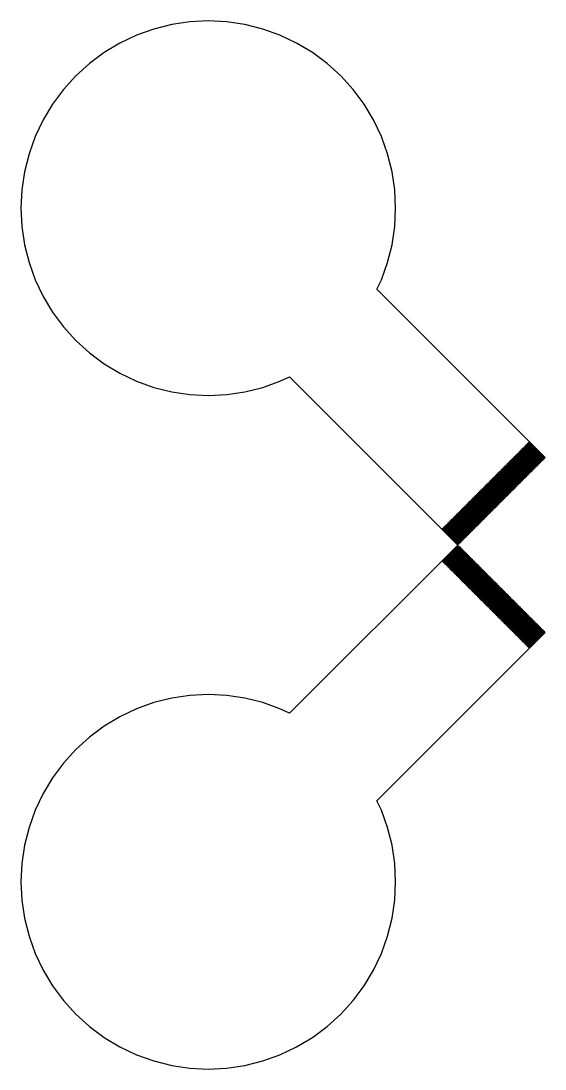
# Model space of a CAD drawing. Extents: x -73 to 181, y -8 to 80.
# Drawn here: x 56 to 63, y 56 to 70 of the extents above; entities that cross this region are included whole.
import ezdxf

# ---------------------------------------------------------------- set-up
doc = ezdxf.new("R2010")
doc.units = 0

msp = doc.modelspace()

# ---------------------------------------------------------------- linework, layer by layer
for p, q in [((58.2578, 69.9851), (58.0151, 69.9491)), ((58.5028, 69.9972), (58.2578, 69.9851)), ((58.7478, 69.9851), (58.5028, 69.9972)), ((58.9905, 69.9491), (58.7478, 69.9851)), ((57.7771, 69.8895), (57.5461, 69.8069)), ((58.0151, 69.9491), (57.7771, 69.8895)), ((59.2285, 69.8895), (58.9905, 69.9491)), ((59.4595, 69.8069), (59.2285, 69.8895)), ((57.3243, 69.702), (57.1139, 69.5759)), ((57.5461, 69.8069), (57.3243, 69.702)), ((59.6813, 69.702), (59.4595, 69.8069)), ((59.8917, 69.5759), (59.6813, 69.702)), ((57.1139, 69.5759), (56.9168, 69.4297)), ((60.0888, 69.4297), (59.8917, 69.5759)), ((56.9168, 69.4297), (56.735, 69.265)), ((60.2706, 69.265), (60.0888, 69.4297)), ((56.735, 69.265), (56.5703, 69.0832)), ((60.4353, 69.0832), (60.2706, 69.265)), ((56.5703, 69.0832), (56.4241, 68.8861)), ((60.5815, 68.8861), (60.4353, 69.0832)), ((56.4241, 68.8861), (56.298, 68.6757)), ((60.7076, 68.6757), (60.5815, 68.8861)), ((56.298, 68.6757), (56.1931, 68.4539)), ((60.8125, 68.4539), (60.7076, 68.6757)), ((56.1931, 68.4539), (56.1105, 68.2229)), ((60.8951, 68.2229), (60.8125, 68.4539)), ((56.1105, 68.2229), (56.0508, 67.9849)), ((60.9547, 67.9849), (60.8951, 68.2229)), ((56.0508, 67.9849), (56.0148, 67.7422)), ((60.9908, 67.7422), (60.9547, 67.9849)), ((56.0148, 67.7422), (56.0028, 67.4972)), ((61.0028, 67.4972), (60.9908, 67.7422)), ((56.0028, 67.4972), (56.0148, 67.2521)), ((60.9908, 67.2521), (61.0028, 67.4972)), ((56.0148, 67.2521), (56.0508, 67.0095)), ((60.9548, 67.0094), (60.9908, 67.2521)), ((56.0508, 67.0095), (56.1105, 66.7715)), ((60.8951, 66.7715), (60.9548, 67.0094)), ((56.1105, 66.7715), (56.1931, 66.5405)), ((60.8125, 66.5405), (60.8951, 66.7715)), ((56.1931, 66.5405), (56.298, 66.3187)), ((60.7527, 66.414), (60.8125, 66.5405)), ((63, 64.1667), (60.7527, 66.414)), ((56.298, 66.3187), (56.4241, 66.1083)), ((56.4241, 66.1083), (56.5703, 65.9112)), ((56.5703, 65.9112), (56.735, 65.7294)), ((56.735, 65.7294), (56.9168, 65.5647)), ((56.9168, 65.5647), (57.1139, 65.4185)), ((57.1139, 65.4185), (57.3243, 65.2924)), ((57.3243, 65.2924), (57.5461, 65.1875)), ((59.4595, 65.1875), (59.586, 65.2473)), ((59.586, 65.2473), (61.8333, 63)), ((57.5461, 65.1875), (57.7771, 65.1048)), ((57.7771, 65.1048), (58.0151, 65.0452)), ((58.9905, 65.0452), (59.2285, 65.1048)), ((59.2285, 65.1048), (59.4595, 65.1875)), ((58.0151, 65.0452), (58.2578, 65.0092)), ((58.2578, 65.0092), (58.5028, 64.9972)), ((58.5028, 64.9972), (58.7479, 65.0092)), ((58.7479, 65.0092), (58.9905, 65.0452)), ((62.6464, 64.2374), (62.6535, 64.2445)), ((62.8586, 64.0253), (62.6464, 64.2374)), ((62.6535, 64.2445), (62.8656, 64.0324)), ((62.6606, 64.2516), (62.6676, 64.2586)), ((62.8727, 64.0394), (62.6606, 64.2516)), ((62.6676, 64.2586), (62.8798, 64.0465)), ((62.6747, 64.2657), (62.6818, 64.2728)), ((62.8869, 64.0536), (62.6747, 64.2657)), ((62.6818, 64.2728), (62.8939, 64.0606)), ((62.6889, 64.2799), (62.6959, 64.2869)), ((62.901, 64.0677), (62.6889, 64.2799)), ((62.6959, 64.2869), (62.9081, 64.0748)), ((62.703, 64.294), (62.7101, 64.3011)), ((62.9151, 64.0818), (62.703, 64.294)), ((62.7101, 64.3011), (62.9222, 64.0889)), ((62.7171, 64.3081), (62.7242, 64.3152)), ((62.9293, 64.096), (62.7171, 64.3081)), ((62.7242, 64.3152), (62.9363, 64.1031)), ((62.7313, 64.3223), (62.7384, 64.3293)), ((62.9434, 64.1101), (62.7313, 64.3223)), ((62.7384, 64.3293), (62.9505, 64.1172)), ((62.7454, 64.3364), (62.7525, 64.3435)), ((62.9576, 64.1243), (62.7454, 64.3364)), ((62.7525, 64.3435), (62.9646, 64.1314)), ((62.7596, 64.3506), (62.7666, 64.3576)), ((62.9717, 64.1384), (62.7596, 64.3506)), ((62.7666, 64.3576), (62.9788, 64.1455)), ((62.7737, 64.3647), (62.7808, 64.3718)), ((62.9858, 64.1526), (62.7737, 64.3647)), ((62.7808, 64.3718), (62.9929, 64.1596)), ((62.505, 64.096), (62.5121, 64.1031)), ((62.7171, 63.8839), (62.505, 64.096)), ((62.5121, 64.1031), (62.7242, 63.8909)), ((62.5191, 64.1101), (62.5262, 64.1172)), ((62.7313, 63.898), (62.5191, 64.1101)), ((62.5262, 64.1172), (62.7384, 63.9051)), ((62.5333, 64.1243), (62.5404, 64.1314)), ((62.7454, 63.9122), (62.5333, 64.1243)), ((62.5404, 64.1314), (62.7525, 63.9192)), ((62.5474, 64.1384), (62.5545, 64.1455)), ((62.7596, 63.9263), (62.5474, 64.1384)), ((62.5545, 64.1455), (62.7666, 63.9334)), ((62.5616, 64.1526), (62.5686, 64.1597)), ((62.7737, 63.9404), (62.5616, 64.1526)), ((62.5686, 64.1597), (62.7808, 63.9475)), ((62.5757, 64.1667), (62.5828, 64.1738)), ((62.7879, 63.9546), (62.5757, 64.1667)), ((62.5828, 64.1738), (62.7949, 63.9617)), ((62.5899, 64.1809), (62.5969, 64.1879)), ((62.802, 63.9687), (62.5899, 64.1809)), ((62.5969, 64.1879), (62.8091, 63.9758)), ((62.604, 64.195), (62.6111, 64.2021)), ((62.8161, 63.9829), (62.604, 64.195)), ((62.6111, 64.2021), (62.8232, 63.9899)), ((62.6181, 64.2091), (62.6252, 64.2162)), ((62.8303, 63.997), (62.6181, 64.2091)), ((62.6252, 64.2162), (62.8374, 64.0041)), ((62.6323, 64.2233), (62.6394, 64.2303)), ((62.8444, 64.0112), (62.6323, 64.2233)), ((62.6394, 64.2303), (62.8515, 64.0182)), ((62.9363, 64.1031), (62.9293, 64.096)), ((62.9505, 64.1172), (62.9434, 64.1101)), ((62.9646, 64.1314), (62.9576, 64.1243)), ((62.9788, 64.1455), (62.9717, 64.1384)), ((62.9929, 64.1596), (62.9858, 64.1526)), ((62.3636, 63.9546), (62.3707, 63.9617)), ((62.5757, 63.7424), (62.3636, 63.9546)), ((62.3707, 63.9617), (62.5828, 63.7495)), ((62.3777, 63.9687), (62.3848, 63.9758)), ((62.5899, 63.7566), (62.3777, 63.9687)), ((62.3848, 63.9758), (62.5969, 63.7637)), ((62.3919, 63.9829), (62.3989, 63.9899)), ((62.604, 63.7707), (62.3919, 63.9829)), ((62.3989, 63.9899), (62.6111, 63.7778)), ((62.406, 63.997), (62.4131, 64.0041)), ((62.6181, 63.7849), (62.406, 63.997)), ((62.4131, 64.0041), (62.6252, 63.7919)), ((62.4202, 64.0112), (62.4272, 64.0182)), ((62.6323, 63.799), (62.4202, 64.0112)), ((62.4272, 64.0182), (62.6394, 63.8061)), ((62.4343, 64.0253), (62.4414, 64.0324)), ((62.6464, 63.8132), (62.4343, 64.0253)), ((62.4414, 64.0324), (62.6535, 63.8202)), ((62.4484, 64.0394), (62.4555, 64.0465)), ((62.6606, 63.8273), (62.4484, 64.0394)), ((62.4555, 64.0465), (62.6676, 63.8344)), ((62.4626, 64.0536), (62.4697, 64.0607)), ((62.6747, 63.8414), (62.4626, 64.0536)), ((62.4697, 64.0607), (62.6818, 63.8485)), ((62.4767, 64.0677), (62.4838, 64.0748)), ((62.6889, 63.8556), (62.4767, 64.0677)), ((62.4838, 64.0748), (62.6959, 63.8627)), ((62.4909, 64.0819), (62.4979, 64.0889)), ((62.703, 63.8697), (62.4909, 64.0819)), ((62.4979, 64.0889), (62.7101, 63.8768)), ((62.7949, 63.9617), (62.7879, 63.9546)), ((62.8091, 63.9758), (62.802, 63.9687)), ((62.8232, 63.9899), (62.8161, 63.9829)), ((62.8374, 64.0041), (62.8303, 63.997)), ((62.8515, 64.0182), (62.8444, 64.0112)), ((62.8656, 64.0324), (62.8586, 64.0253)), ((62.8798, 64.0465), (62.8727, 64.0394)), ((62.8939, 64.0606), (62.8869, 64.0536)), ((62.9081, 64.0748), (62.901, 64.0677)), ((62.9222, 64.0889), (62.9151, 64.0818)), ((62.2222, 63.8132), (62.2292, 63.8202)), ((62.2292, 63.8202), (62.4414, 63.6081)), ((62.2363, 63.8273), (62.2434, 63.8344)), ((62.4485, 63.6152), (62.2363, 63.8273)), ((62.2434, 63.8344), (62.4555, 63.6222)), ((62.2504, 63.8414), (62.2575, 63.8485)), ((62.4626, 63.6293), (62.2504, 63.8414)), ((62.2575, 63.8485), (62.4697, 63.6364)), ((62.2646, 63.8556), (62.2717, 63.8627)), ((62.4767, 63.6434), (62.2646, 63.8556)), ((62.2717, 63.8627), (62.4838, 63.6505)), ((62.2787, 63.8697), (62.2858, 63.8768)), ((62.4909, 63.6576), (62.2787, 63.8697)), ((62.2858, 63.8768), (62.4979, 63.6647)), ((62.2929, 63.8839), (62.3, 63.8909)), ((62.505, 63.6717), (62.2929, 63.8839)), ((62.3, 63.8909), (62.5121, 63.6788)), ((62.307, 63.898), (62.3141, 63.9051)), ((62.5191, 63.6859), (62.307, 63.898)), ((62.3141, 63.9051), (62.5262, 63.6929)), ((62.3212, 63.9122), (62.3282, 63.9192)), ((62.5333, 63.7), (62.3212, 63.9122)), ((62.3282, 63.9192), (62.5404, 63.7071)), ((62.3353, 63.9263), (62.3424, 63.9334)), ((62.5474, 63.7142), (62.3353, 63.9263)), ((62.3424, 63.9334), (62.5545, 63.7212)), ((62.3494, 63.9404), (62.3565, 63.9475)), ((62.5616, 63.7283), (62.3494, 63.9404)), ((62.3565, 63.9475), (62.5686, 63.7354)), ((62.6535, 63.8202), (62.6464, 63.8132)), ((62.6676, 63.8344), (62.6606, 63.8273)), ((62.6818, 63.8485), (62.6747, 63.8414)), ((62.6959, 63.8627), (62.6889, 63.8556)), ((62.7101, 63.8768), (62.703, 63.8697)), ((62.7242, 63.8909), (62.7171, 63.8839)), ((62.7384, 63.9051), (62.7313, 63.898)), ((62.7525, 63.9192), (62.7454, 63.9122)), ((62.7666, 63.9334), (62.7596, 63.9263)), ((62.7808, 63.9475), (62.7737, 63.9404)), ((62.0808, 63.6718), (62.0878, 63.6788)), ((62.0878, 63.6788), (62.3, 63.4667)), ((62.0949, 63.6859), (62.102, 63.693)), ((62.307, 63.4738), (62.0949, 63.6859)), ((62.102, 63.693), (62.3141, 63.4808)), ((62.109, 63.7), (62.1161, 63.7071)), ((62.3212, 63.4879), (62.109, 63.7)), ((62.1161, 63.7071), (62.3282, 63.495)), ((62.1232, 63.7142), (62.1302, 63.7212)), ((62.3353, 63.502), (62.1232, 63.7142)), ((62.1302, 63.7212), (62.3424, 63.5091)), ((62.1373, 63.7283), (62.1444, 63.7354)), ((62.3495, 63.5162), (62.1373, 63.7283)), ((62.1444, 63.7354), (62.3565, 63.5233)), ((62.1515, 63.7425), (62.1585, 63.7495)), ((62.3636, 63.5303), (62.1515, 63.7425)), ((62.1585, 63.7495), (62.3707, 63.5374)), ((62.1656, 63.7566), (62.1727, 63.7637)), ((62.3777, 63.5445), (62.1656, 63.7566)), ((62.1727, 63.7637), (62.3848, 63.5515)), ((62.1798, 63.7708), (62.1868, 63.7778)), ((62.3919, 63.5586), (62.1798, 63.7708)), ((62.1868, 63.7778), (62.399, 63.5657)), ((62.1939, 63.7849), (62.201, 63.792)), ((62.406, 63.5728), (62.1939, 63.7849)), ((62.201, 63.792), (62.4131, 63.5798)), ((62.208, 63.799), (62.2151, 63.8061)), ((62.4202, 63.5869), (62.208, 63.799)), ((62.2151, 63.8061), (62.4272, 63.594)), ((62.4343, 63.601), (62.2222, 63.8132)), ((62.5121, 63.6788), (62.505, 63.6717)), ((62.5262, 63.6929), (62.5191, 63.6859)), ((62.5404, 63.7071), (62.5333, 63.7)), ((62.5545, 63.7212), (62.5474, 63.7142)), ((62.5686, 63.7354), (62.5616, 63.7283)), ((62.5828, 63.7495), (62.5757, 63.7424)), ((62.5969, 63.7637), (62.5899, 63.7566)), ((62.6111, 63.7778), (62.604, 63.7707)), ((62.6252, 63.7919), (62.6181, 63.7849)), ((62.6394, 63.8061), (62.6323, 63.799)), ((61.9393, 63.5303), (61.9464, 63.5374)), ((61.9464, 63.5374), (62.1585, 63.3253)), ((61.9535, 63.5445), (61.9606, 63.5515)), ((62.1656, 63.3323), (61.9535, 63.5445)), ((61.9606, 63.5515), (62.1727, 63.3394)), ((61.9676, 63.5586), (61.9747, 63.5657)), ((62.1798, 63.3465), (61.9676, 63.5586)), ((61.9747, 63.5657), (62.1868, 63.3535)), ((61.9818, 63.5728), (61.9888, 63.5798)), ((62.1939, 63.3606), (61.9818, 63.5728)), ((61.9888, 63.5798), (62.201, 63.3677)), ((61.9959, 63.5869), (62.003, 63.594)), ((62.208, 63.3748), (61.9959, 63.5869)), ((62.003, 63.594), (62.2151, 63.3818)), ((62.01, 63.601), (62.0171, 63.6081)), ((62.2222, 63.3889), (62.01, 63.601)), ((62.0171, 63.6081), (62.2292, 63.396)), ((62.0242, 63.6152), (62.0313, 63.6223)), ((62.2363, 63.403), (62.0242, 63.6152)), ((62.0313, 63.6223), (62.2434, 63.4101)), ((62.0383, 63.6293), (62.0454, 63.6364)), ((62.2505, 63.4172), (62.0383, 63.6293)), ((62.0454, 63.6364), (62.2575, 63.4243)), ((62.0525, 63.6435), (62.0596, 63.6505)), ((62.2646, 63.4313), (62.0525, 63.6435)), ((62.0596, 63.6505), (62.2717, 63.4384)), ((62.0666, 63.6576), (62.0737, 63.6647)), ((62.2787, 63.4455), (62.0666, 63.6576)), ((62.0737, 63.6647), (62.2858, 63.4525)), ((62.2929, 63.4596), (62.0808, 63.6718)), ((62.3707, 63.5374), (62.3636, 63.5303)), ((62.3848, 63.5515), (62.3777, 63.5445)), ((62.399, 63.5657), (62.3919, 63.5586)), ((62.4131, 63.5798), (62.406, 63.5728)), ((62.4272, 63.594), (62.4202, 63.5869)), ((62.4414, 63.6081), (62.4343, 63.601)), ((62.4555, 63.6222), (62.4485, 63.6152)), ((62.4697, 63.6364), (62.4626, 63.6293)), ((62.4838, 63.6505), (62.4767, 63.6434)), ((62.4979, 63.6647), (62.4909, 63.6576)), ((61.7979, 63.3889), (61.805, 63.396)), ((61.805, 63.396), (62.0171, 63.1839)), ((61.8121, 63.403), (61.8191, 63.4101)), ((62.0242, 63.1909), (61.8121, 63.403)), ((61.8191, 63.4101), (62.0313, 63.198)), ((61.8262, 63.4172), (61.8333, 63.4243)), ((62.0383, 63.2051), (61.8262, 63.4172)), ((61.8333, 63.4243), (62.0454, 63.2121)), ((61.8403, 63.4313), (61.8474, 63.4384)), ((62.0525, 63.2192), (61.8403, 63.4313)), ((61.8474, 63.4384), (62.0596, 63.2263)), ((61.8545, 63.4455), (61.8616, 63.4525)), ((62.0666, 63.2333), (61.8545, 63.4455)), ((61.8616, 63.4525), (62.0737, 63.2404)), ((61.8686, 63.4596), (61.8757, 63.4667)), ((62.0808, 63.2475), (61.8686, 63.4596)), ((61.8757, 63.4667), (62.0878, 63.2545)), ((61.8828, 63.4738), (61.8898, 63.4808)), ((62.0949, 63.2616), (61.8828, 63.4738)), ((61.8898, 63.4808), (62.102, 63.2687)), ((61.8969, 63.4879), (61.904, 63.495)), ((62.109, 63.2758), (61.8969, 63.4879)), ((61.904, 63.495), (62.1161, 63.2828)), ((61.9111, 63.502), (61.9181, 63.5091)), ((62.1232, 63.2899), (61.9111, 63.502)), ((61.9181, 63.5091), (62.1302, 63.297)), ((61.9252, 63.5162), (61.9323, 63.5233)), ((62.1373, 63.304), (61.9252, 63.5162)), ((61.9323, 63.5233), (62.1444, 63.3111)), ((62.1515, 63.3182), (61.9393, 63.5303)), ((62.2292, 63.396), (62.2222, 63.3889)), ((62.2434, 63.4101), (62.2363, 63.403)), ((62.2575, 63.4243), (62.2505, 63.4172)), ((62.2717, 63.4384), (62.2646, 63.4313)), ((62.2858, 63.4525), (62.2787, 63.4455)), ((62.3, 63.4667), (62.2929, 63.4596)), ((62.3141, 63.4808), (62.307, 63.4738)), ((62.3282, 63.495), (62.3212, 63.4879)), ((62.3424, 63.5091), (62.3353, 63.502)), ((62.3565, 63.5233), (62.3495, 63.5162)), ((61.6706, 63.2616), (61.6777, 63.2687)), ((61.8828, 63.0495), (61.6706, 63.2616)), ((61.6777, 63.2687), (61.8898, 63.0566)), ((61.6848, 63.2758), (61.6918, 63.2828)), ((61.8969, 63.0636), (61.6848, 63.2758)), ((61.6918, 63.2828), (61.904, 63.0707)), ((61.6989, 63.2899), (61.706, 63.297)), ((61.9111, 63.0778), (61.6989, 63.2899)), ((61.706, 63.297), (61.9181, 63.0849)), ((61.7131, 63.304), (61.7201, 63.3111)), ((61.9252, 63.0919), (61.7131, 63.304)), ((61.7201, 63.3111), (61.9323, 63.099)), ((61.7272, 63.3182), (61.7343, 63.3253)), ((61.9393, 63.1061), (61.7272, 63.3182)), ((61.7343, 63.3253), (61.9464, 63.1131)), ((61.7413, 63.3323), (61.7484, 63.3394)), ((61.9535, 63.1202), (61.7413, 63.3323)), ((61.7484, 63.3394), (61.9606, 63.1273)), ((61.7555, 63.3465), (61.7626, 63.3535)), ((61.9676, 63.1343), (61.7555, 63.3465)), ((61.7626, 63.3535), (61.9747, 63.1414)), ((61.7696, 63.3606), (61.7767, 63.3677)), ((61.9818, 63.1485), (61.7696, 63.3606)), ((61.7767, 63.3677), (61.9888, 63.1556)), ((61.7838, 63.3748), (61.7908, 63.3818)), ((61.9959, 63.1626), (61.7838, 63.3748)), ((61.7908, 63.3818), (62.003, 63.1697)), ((62.01, 63.1768), (61.7979, 63.3889)), ((62.102, 63.2687), (62.0949, 63.2616)), ((62.1161, 63.2828), (62.109, 63.2758)), ((62.1302, 63.297), (62.1232, 63.2899)), ((62.1444, 63.3111), (62.1373, 63.304)), ((62.1585, 63.3253), (62.1515, 63.3182)), ((62.1727, 63.3394), (62.1656, 63.3323)), ((62.1868, 63.3535), (62.1798, 63.3465)), ((62.201, 63.3677), (62.1939, 63.3606)), ((62.2151, 63.3818), (62.208, 63.3748)), ((61.6282, 63.2192), (61.6353, 63.2263)), ((61.8403, 63.0071), (61.6282, 63.2192)), ((61.6353, 63.2263), (61.8474, 63.0141)), ((61.6423, 63.2333), (61.6494, 63.2404)), ((61.8545, 63.0212), (61.6423, 63.2333)), ((61.6494, 63.2404), (61.8616, 63.0283)), ((61.6565, 63.2475), (61.6636, 63.2545)), ((61.8686, 63.0354), (61.6565, 63.2475)), ((61.6636, 63.2545), (61.8757, 63.0424)), ((61.9606, 63.1273), (61.9535, 63.1202)), ((61.9747, 63.1414), (61.9676, 63.1343)), ((61.9888, 63.1556), (61.9818, 63.1485)), ((62.003, 63.1697), (61.9959, 63.1626)), ((62.0171, 63.1839), (62.01, 63.1768)), ((62.0313, 63.198), (62.0242, 63.1909)), ((62.0454, 63.2121), (62.0383, 63.2051)), ((62.0596, 63.2263), (62.0525, 63.2192)), ((62.0737, 63.2404), (62.0666, 63.2333)), ((62.0878, 63.2545), (62.0808, 63.2475)), ((61.8333, 63), (59.586, 60.7527)), ((61.6282, 62.7808), (61.8403, 62.9929)), ((61.8474, 62.9858), (61.6353, 62.7737)), ((61.6423, 62.7666), (61.8545, 62.9788)), ((61.8474, 63.0141), (61.8403, 63.0071)), ((61.8403, 62.9929), (61.8474, 62.9858)), ((61.8616, 63.0283), (61.8545, 63.0212)), ((61.8545, 62.9788), (61.8616, 62.9717)), ((61.8757, 63.0424), (61.8686, 63.0354)), ((61.8898, 63.0566), (61.8828, 63.0495)), ((61.904, 63.0707), (61.8969, 63.0636)), ((61.9181, 63.0849), (61.9111, 63.0778)), ((61.9323, 63.099), (61.9252, 63.0919)), ((61.9464, 63.1131), (61.9393, 63.1061)), ((61.8616, 62.9717), (61.6494, 62.7596)), ((61.6565, 62.7525), (61.8686, 62.9646)), ((61.8757, 62.9576), (61.6636, 62.7454)), ((61.6706, 62.7384), (61.8828, 62.9505)), ((61.8898, 62.9434), (61.6777, 62.7313)), ((61.6848, 62.7242), (61.8969, 62.9363)), ((61.904, 62.9293), (61.6918, 62.7171)), ((61.6989, 62.7101), (61.9111, 62.9222)), ((61.9181, 62.9151), (61.706, 62.703)), ((61.7131, 62.6959), (61.9252, 62.9081)), ((61.9323, 62.901), (61.7201, 62.6889)), ((61.7272, 62.6818), (61.9393, 62.8939)), ((61.9464, 62.8869), (61.7343, 62.6747)), ((61.7413, 62.6676), (61.9535, 62.8798)), ((61.9606, 62.8727), (61.7484, 62.6606)), ((61.7555, 62.6535), (61.9676, 62.8656)), ((61.9747, 62.8586), (61.7626, 62.6464)), ((61.7696, 62.6394), (61.9818, 62.8515)), ((61.9888, 62.8444), (61.7767, 62.6323)), ((61.7838, 62.6252), (61.9959, 62.8374)), ((61.8686, 62.9646), (61.8757, 62.9576)), ((61.8828, 62.9505), (61.8898, 62.9434)), ((61.8969, 62.9363), (61.904, 62.9293)), ((61.9111, 62.9222), (61.9181, 62.9151)), ((61.9252, 62.9081), (61.9323, 62.901)), ((61.9393, 62.8939), (61.9464, 62.8869)), ((61.9535, 62.8798), (61.9606, 62.8727)), ((61.9676, 62.8656), (61.9747, 62.8586)), ((61.9818, 62.8515), (61.9888, 62.8444)), ((61.9959, 62.8374), (62.003, 62.8303)), ((61.6353, 62.7737), (61.6282, 62.7808)), ((61.6494, 62.7596), (61.6423, 62.7666)), ((61.6636, 62.7454), (61.6565, 62.7525)), ((61.6777, 62.7313), (61.6706, 62.7384)), ((61.6918, 62.7171), (61.6848, 62.7242)), ((61.706, 62.703), (61.6989, 62.7101)), ((61.7201, 62.6889), (61.7131, 62.6959)), ((62.003, 62.8303), (61.7908, 62.6181)), ((61.7979, 62.6111), (62.01, 62.8232)), ((62.0171, 62.8161), (61.805, 62.604)), ((61.8121, 62.5969), (62.0242, 62.8091)), ((62.0313, 62.802), (61.8191, 62.5899)), ((61.8262, 62.5828), (62.0383, 62.7949)), ((62.0454, 62.7879), (61.8333, 62.5757)), ((61.8403, 62.5686), (62.0525, 62.7808)), ((62.0596, 62.7737), (61.8474, 62.5616)), ((61.8545, 62.5545), (62.0666, 62.7666)), ((62.0737, 62.7596), (61.8616, 62.5474)), ((61.8686, 62.5404), (62.0808, 62.7525)), ((62.0878, 62.7454), (61.8757, 62.5333)), ((61.8828, 62.5262), (62.0949, 62.7384)), ((62.102, 62.7313), (61.8898, 62.5191)), ((61.8969, 62.5121), (62.109, 62.7242)), ((62.1161, 62.7171), (61.904, 62.505)), ((61.9111, 62.4979), (62.1232, 62.7101)), ((62.1302, 62.703), (61.9181, 62.4909)), ((61.9252, 62.4838), (62.1373, 62.6959)), ((62.01, 62.8232), (62.0171, 62.8161)), ((62.0242, 62.8091), (62.0313, 62.802)), ((62.0383, 62.7949), (62.0454, 62.7879)), ((62.0525, 62.7808), (62.0596, 62.7737)), ((62.0666, 62.7666), (62.0737, 62.7596)), ((62.0808, 62.7525), (62.0878, 62.7454)), ((62.0949, 62.7384), (62.102, 62.7313)), ((62.109, 62.7242), (62.1161, 62.7171)), ((62.1232, 62.7101), (62.1302, 62.703)), ((62.1373, 62.6959), (62.1444, 62.6889)), ((61.7343, 62.6747), (61.7272, 62.6818)), ((61.7484, 62.6606), (61.7413, 62.6676)), ((61.7626, 62.6464), (61.7555, 62.6535)), ((61.7767, 62.6323), (61.7696, 62.6394)), ((61.7908, 62.6181), (61.7838, 62.6252)), ((61.805, 62.604), (61.7979, 62.6111)), ((61.8191, 62.5899), (61.8121, 62.5969)), ((61.8333, 62.5757), (61.8262, 62.5828)), ((61.8474, 62.5616), (61.8403, 62.5686)), ((62.1444, 62.6889), (61.9323, 62.4767)), ((61.9393, 62.4697), (62.1515, 62.6818)), ((62.1585, 62.6747), (61.9464, 62.4626)), ((61.9535, 62.4555), (62.1656, 62.6676)), ((62.1727, 62.6606), (61.9606, 62.4484)), ((61.9676, 62.4414), (62.1798, 62.6535)), ((62.1868, 62.6464), (61.9747, 62.4343)), ((61.9818, 62.4272), (62.1939, 62.6394)), ((62.201, 62.6323), (61.9888, 62.4202)), ((61.9959, 62.4131), (62.208, 62.6252)), ((62.2151, 62.6181), (62.003, 62.406)), ((62.01, 62.3989), (62.2222, 62.6111)), ((62.2292, 62.604), (62.0171, 62.3919)), ((62.0242, 62.3848), (62.2363, 62.5969)), ((62.2434, 62.5899), (62.0313, 62.3777)), ((62.0383, 62.3707), (62.2505, 62.5828)), ((62.2575, 62.5757), (62.0454, 62.3636)), ((62.0525, 62.3565), (62.2646, 62.5686)), ((62.2717, 62.5616), (62.0596, 62.3494)), ((62.1515, 62.6818), (62.1585, 62.6747)), ((62.1656, 62.6676), (62.1727, 62.6606)), ((62.1798, 62.6535), (62.1868, 62.6464)), ((62.1939, 62.6394), (62.201, 62.6323)), ((62.208, 62.6252), (62.2151, 62.6181)), ((62.2222, 62.6111), (62.2292, 62.604)), ((62.2363, 62.5969), (62.2434, 62.5899)), ((62.2505, 62.5828), (62.2575, 62.5757)), ((62.2646, 62.5686), (62.2717, 62.5616)), ((61.8616, 62.5474), (61.8545, 62.5545)), ((61.8757, 62.5333), (61.8686, 62.5404)), ((61.8898, 62.5191), (61.8828, 62.5262)), ((61.904, 62.505), (61.8969, 62.5121)), ((61.9181, 62.4909), (61.9111, 62.4979)), ((61.9323, 62.4767), (61.9252, 62.4838)), ((61.9464, 62.4626), (61.9393, 62.4697)), ((61.9606, 62.4484), (61.9535, 62.4555)), ((61.9747, 62.4343), (61.9676, 62.4414)), ((61.9888, 62.4202), (61.9818, 62.4272)), ((62.0666, 62.3424), (62.2787, 62.5545)), ((62.2858, 62.5474), (62.0737, 62.3353)), ((62.0808, 62.3282), (62.2929, 62.5404)), ((62.3, 62.5333), (62.0878, 62.3212)), ((62.0949, 62.3141), (62.307, 62.5262)), ((62.3141, 62.5191), (62.102, 62.307)), ((62.109, 62.3), (62.3212, 62.5121)), ((62.3282, 62.505), (62.1161, 62.2929)), ((62.1232, 62.2858), (62.3353, 62.4979)), ((62.3424, 62.4909), (62.1302, 62.2787)), ((62.1373, 62.2717), (62.3495, 62.4838)), ((62.3565, 62.4767), (62.1444, 62.2646)), ((62.1515, 62.2575), (62.3636, 62.4697)), ((62.3707, 62.4626), (62.1585, 62.2504)), ((62.1656, 62.2434), (62.3777, 62.4555)), ((62.3848, 62.4485), (62.1727, 62.2363)), ((62.1798, 62.2292), (62.3919, 62.4414)), ((62.399, 62.4343), (62.1868, 62.2222)), ((62.1939, 62.2151), (62.406, 62.4272)), ((62.4131, 62.4202), (62.201, 62.208)), ((62.2787, 62.5545), (62.2858, 62.5474)), ((62.2929, 62.5404), (62.3, 62.5333)), ((62.307, 62.5262), (62.3141, 62.5191)), ((62.3212, 62.5121), (62.3282, 62.505)), ((62.3353, 62.4979), (62.3424, 62.4909)), ((62.3495, 62.4838), (62.3565, 62.4767)), ((62.3636, 62.4697), (62.3707, 62.4626)), ((62.3777, 62.4555), (62.3848, 62.4485)), ((62.3919, 62.4414), (62.399, 62.4343)), ((62.406, 62.4272), (62.4131, 62.4202)), ((62.003, 62.406), (61.9959, 62.4131)), ((62.0171, 62.3919), (62.01, 62.3989)), ((62.0313, 62.3777), (62.0242, 62.3848)), ((62.0454, 62.3636), (62.0383, 62.3707)), ((62.0596, 62.3494), (62.0525, 62.3565)), ((62.0737, 62.3353), (62.0666, 62.3424)), ((62.0878, 62.3212), (62.0808, 62.3282)), ((62.102, 62.307), (62.0949, 62.3141)), ((62.1161, 62.2929), (62.109, 62.3)), ((62.1302, 62.2787), (62.1232, 62.2858)), ((62.208, 62.201), (62.4202, 62.4131)), ((62.4272, 62.406), (62.2151, 62.1939)), ((62.2222, 62.1868), (62.4343, 62.399)), ((62.4414, 62.3919), (62.2292, 62.1798)), ((62.2363, 62.1727), (62.4485, 62.3848)), ((62.4555, 62.3777), (62.2434, 62.1656)), ((62.2504, 62.1585), (62.4626, 62.3707)), ((62.4697, 62.3636), (62.2575, 62.1515)), ((62.2646, 62.1444), (62.4767, 62.3565)), ((62.4838, 62.3495), (62.2717, 62.1373)), ((62.2787, 62.1302), (62.4909, 62.3424)), ((62.4979, 62.3353), (62.2858, 62.1232)), ((62.2929, 62.1161), (62.505, 62.3282)), ((62.5121, 62.3212), (62.3, 62.109)), ((62.307, 62.102), (62.5191, 62.3141)), ((62.5262, 62.307), (62.3141, 62.0949)), ((62.3212, 62.0878), (62.5333, 62.3)), ((62.5404, 62.2929), (62.3282, 62.0808)), ((62.3353, 62.0737), (62.5474, 62.2858)), ((62.5545, 62.2787), (62.3424, 62.0666)), ((62.4202, 62.4131), (62.4272, 62.406)), ((62.4343, 62.399), (62.4414, 62.3919)), ((62.4485, 62.3848), (62.4555, 62.3777)), ((62.4626, 62.3707), (62.4697, 62.3636)), ((62.4767, 62.3565), (62.4838, 62.3495)), ((62.4909, 62.3424), (62.4979, 62.3353)), ((62.505, 62.3282), (62.5121, 62.3212)), ((62.5191, 62.3141), (62.5262, 62.307)), ((62.5333, 62.3), (62.5404, 62.2929)), ((62.5474, 62.2858), (62.5545, 62.2787)), ((62.1444, 62.2646), (62.1373, 62.2717)), ((62.1585, 62.2504), (62.1515, 62.2575)), ((62.1727, 62.2363), (62.1656, 62.2434)), ((62.1868, 62.2222), (62.1798, 62.2292)), ((62.201, 62.208), (62.1939, 62.2151)), ((62.2151, 62.1939), (62.208, 62.201)), ((62.2292, 62.1798), (62.2222, 62.1868)), ((62.2434, 62.1656), (62.2363, 62.1727)), ((62.2575, 62.1515), (62.2504, 62.1585)), ((62.2717, 62.1373), (62.2646, 62.1444)), ((62.3494, 62.0596), (62.5616, 62.2717)), ((62.5686, 62.2646), (62.3565, 62.0525)), ((62.3636, 62.0454), (62.5757, 62.2575)), ((62.5828, 62.2505), (62.3707, 62.0383)), ((62.3777, 62.0313), (62.5899, 62.2434)), ((62.5969, 62.2363), (62.3848, 62.0242)), ((62.3919, 62.0171), (62.604, 62.2292)), ((62.6111, 62.2222), (62.3989, 62.01)), ((62.406, 62.003), (62.6181, 62.2151)), ((62.6252, 62.208), (62.4131, 61.9959)), ((62.4202, 61.9888), (62.6323, 62.201)), ((62.6394, 62.1939), (62.4272, 61.9818)), ((62.4343, 61.9747), (62.6464, 62.1868)), ((62.6535, 62.1798), (62.4414, 61.9676)), ((62.4484, 61.9606), (62.6606, 62.1727)), ((62.6676, 62.1656), (62.4555, 61.9535)), ((62.4626, 61.9464), (62.6747, 62.1585)), ((62.6818, 62.1515), (62.4697, 61.9393)), ((62.4767, 61.9323), (62.6889, 62.1444)), ((62.6959, 62.1373), (62.4838, 61.9252)), ((62.5616, 62.2717), (62.5686, 62.2646)), ((62.5757, 62.2575), (62.5828, 62.2505)), ((62.5899, 62.2434), (62.5969, 62.2363)), ((62.604, 62.2292), (62.6111, 62.2222)), ((62.6181, 62.2151), (62.6252, 62.208)), ((62.6323, 62.201), (62.6394, 62.1939)), ((62.6464, 62.1868), (62.6535, 62.1798)), ((62.6606, 62.1727), (62.6676, 62.1656)), ((62.6747, 62.1585), (62.6818, 62.1515)), ((62.6889, 62.1444), (62.6959, 62.1373)), ((62.2858, 62.1232), (62.2787, 62.1302)), ((62.3, 62.109), (62.2929, 62.1161)), ((62.3141, 62.0949), (62.307, 62.102)), ((62.3282, 62.0808), (62.3212, 62.0878)), ((62.3424, 62.0666), (62.3353, 62.0737)), ((62.3565, 62.0525), (62.3494, 62.0596)), ((62.3707, 62.0383), (62.3636, 62.0454)), ((62.3848, 62.0242), (62.3777, 62.0313)), ((62.3989, 62.01), (62.3919, 62.0171)), ((62.4131, 61.9959), (62.406, 62.003)), ((62.4909, 61.9181), (62.703, 62.1302)), ((62.7101, 62.1232), (62.4979, 61.9111)), ((62.505, 61.904), (62.7171, 62.1161)), ((62.7242, 62.109), (62.5121, 61.8969)), ((62.5191, 61.8898), (62.7313, 62.102)), ((62.7384, 62.0949), (62.5262, 61.8828)), ((62.5333, 61.8757), (62.7454, 62.0878)), ((62.7525, 62.0808), (62.5404, 61.8686)), ((62.5474, 61.8616), (62.7596, 62.0737)), ((62.7666, 62.0666), (62.5545, 61.8545)), ((62.5616, 61.8474), (62.7737, 62.0596)), ((62.7808, 62.0525), (62.5686, 61.8403)), ((62.5757, 61.8333), (62.7879, 62.0454)), ((62.7949, 62.0383), (62.5828, 61.8262)), ((62.5899, 61.8191), (62.802, 62.0313)), ((62.8091, 62.0242), (62.5969, 61.8121)), ((62.604, 61.805), (62.8161, 62.0171)), ((62.8232, 62.01), (62.6111, 61.7979)), ((62.6181, 61.7908), (62.8303, 62.003)), ((62.8374, 61.9959), (62.6252, 61.7838)), ((62.703, 62.1302), (62.7101, 62.1232)), ((62.7171, 62.1161), (62.7242, 62.109)), ((62.7313, 62.102), (62.7384, 62.0949)), ((62.7454, 62.0878), (62.7525, 62.0808)), ((62.7596, 62.0737), (62.7666, 62.0666)), ((62.7737, 62.0596), (62.7808, 62.0525)), ((62.7879, 62.0454), (62.7949, 62.0383)), ((62.802, 62.0313), (62.8091, 62.0242)), ((62.8161, 62.0171), (62.8232, 62.01)), ((62.8303, 62.003), (62.8374, 61.9959)), ((62.4272, 61.9818), (62.4202, 61.9888)), ((62.4414, 61.9676), (62.4343, 61.9747)), ((62.4555, 61.9535), (62.4484, 61.9606)), ((62.4697, 61.9393), (62.4626, 61.9464)), ((62.4838, 61.9252), (62.4767, 61.9323)), ((62.4979, 61.9111), (62.4909, 61.9181)), ((62.5121, 61.8969), (62.505, 61.904)), ((62.5262, 61.8828), (62.5191, 61.8898)), ((62.5404, 61.8686), (62.5333, 61.8757)), ((62.5545, 61.8545), (62.5474, 61.8616)), ((62.6323, 61.7767), (62.8444, 61.9888)), ((62.8515, 61.9818), (62.6394, 61.7696)), ((62.6464, 61.7626), (62.8586, 61.9747)), ((62.8656, 61.9676), (62.6535, 61.7555)), ((62.6606, 61.7484), (62.8727, 61.9606)), ((62.8798, 61.9535), (62.6676, 61.7413)), ((62.6747, 61.7343), (62.8869, 61.9464)), ((62.8939, 61.9393), (62.6818, 61.7272)), ((62.6889, 61.7201), (62.901, 61.9323)), ((62.9081, 61.9252), (62.6959, 61.7131)), ((62.703, 61.706), (62.9151, 61.9181)), ((62.9222, 61.9111), (62.7101, 61.6989)), ((62.7171, 61.6918), (62.9293, 61.904)), ((62.9363, 61.8969), (62.7242, 61.6848)), ((62.7313, 61.6777), (62.9434, 61.8898)), ((62.9505, 61.8828), (62.7384, 61.6706)), ((62.7454, 61.6636), (62.9576, 61.8757)), ((62.9646, 61.8686), (62.7525, 61.6565)), ((62.7596, 61.6494), (62.9717, 61.8616)), ((62.8444, 61.9888), (62.8515, 61.9818)), ((62.8586, 61.9747), (62.8656, 61.9676)), ((62.8727, 61.9606), (62.8798, 61.9535)), ((62.8869, 61.9464), (62.8939, 61.9393)), ((62.901, 61.9323), (62.9081, 61.9252)), ((62.9151, 61.9181), (62.9222, 61.9111)), ((62.9293, 61.904), (62.9363, 61.8969)), ((62.9434, 61.8898), (62.9505, 61.8828)), ((62.9576, 61.8757), (62.9646, 61.8686)), ((62.9717, 61.8616), (62.9788, 61.8545)), ((60.7527, 59.586), (63, 61.8333)), ((62.5686, 61.8403), (62.5616, 61.8474)), ((62.5828, 61.8262), (62.5757, 61.8333)), ((62.5969, 61.8121), (62.5899, 61.8191)), ((62.6111, 61.7979), (62.604, 61.805)), ((62.6252, 61.7838), (62.6181, 61.7908)), ((62.6394, 61.7696), (62.6323, 61.7767)), ((62.6535, 61.7555), (62.6464, 61.7626)), ((62.6676, 61.7413), (62.6606, 61.7484)), ((62.6818, 61.7272), (62.6747, 61.7343)), ((62.6959, 61.7131), (62.6889, 61.7201)), ((62.9788, 61.8545), (62.7666, 61.6423)), ((62.7737, 61.6353), (62.9858, 61.8474)), ((62.9929, 61.8403), (62.7808, 61.6282)), ((62.9858, 61.8474), (62.9929, 61.8403)), ((62.7101, 61.6989), (62.703, 61.706)), ((62.7242, 61.6848), (62.7171, 61.6918)), ((62.7384, 61.6706), (62.7313, 61.6777)), ((62.7525, 61.6565), (62.7454, 61.6636)), ((62.7666, 61.6423), (62.7596, 61.6494)), ((62.7808, 61.6282), (62.7737, 61.6353)), ((57.7771, 60.8951), (57.5461, 60.8125)), ((58.0151, 60.9547), (57.7771, 60.8951)), ((58.2578, 60.9908), (58.0151, 60.9547)), ((58.5028, 61.0028), (58.2578, 60.9908)), ((58.7479, 60.9908), (58.5028, 61.0028)), ((58.9905, 60.9548), (58.7479, 60.9908)), ((59.2285, 60.8951), (58.9905, 60.9548)), ((59.4595, 60.8125), (59.2285, 60.8951)), ((57.5461, 60.8125), (57.3243, 60.7076)), ((59.586, 60.7527), (59.4595, 60.8125)), ((57.3243, 60.7076), (57.1139, 60.5815)), ((57.1139, 60.5815), (56.9168, 60.4353)), ((56.9168, 60.4353), (56.735, 60.2706)), ((56.735, 60.2706), (56.5703, 60.0888)), ((56.5703, 60.0888), (56.4241, 59.8917)), ((56.4241, 59.8917), (56.298, 59.6813)), ((56.298, 59.6813), (56.1931, 59.4595)), ((60.8125, 59.4595), (60.7527, 59.586)), ((56.1931, 59.4595), (56.1105, 59.2285)), ((60.8951, 59.2285), (60.8125, 59.4595)), ((56.1105, 59.2285), (56.0508, 58.9905)), ((60.9548, 58.9905), (60.8951, 59.2285)), ((56.0508, 58.9905), (56.0148, 58.7478)), ((60.9908, 58.7479), (60.9548, 58.9905)), ((56.0148, 58.7478), (56.0028, 58.5028)), ((61.0028, 58.5028), (60.9908, 58.7479)), ((56.0028, 58.5028), (56.0148, 58.2578)), ((60.9908, 58.2578), (61.0028, 58.5028)), ((56.0148, 58.2578), (56.0508, 58.0151)), ((60.9547, 58.0151), (60.9908, 58.2578)), ((56.0508, 58.0151), (56.1105, 57.7771)), ((60.8951, 57.7771), (60.9547, 58.0151)), ((56.1105, 57.7771), (56.1931, 57.5461)), ((60.8125, 57.5461), (60.8951, 57.7771)), ((56.1931, 57.5461), (56.298, 57.3243)), ((60.7076, 57.3243), (60.8125, 57.5461)), ((56.298, 57.3243), (56.4241, 57.1139)), ((60.5815, 57.1139), (60.7076, 57.3243)), ((56.4241, 57.1139), (56.5703, 56.9168)), ((60.4353, 56.9168), (60.5815, 57.1139)), ((56.5703, 56.9168), (56.735, 56.735)), ((60.2706, 56.735), (60.4353, 56.9168)), ((56.735, 56.735), (56.9168, 56.5703)), ((60.0888, 56.5703), (60.2706, 56.735)), ((56.9168, 56.5703), (57.1139, 56.4241)), ((59.8917, 56.4241), (60.0888, 56.5703)), ((57.1139, 56.4241), (57.3243, 56.298)), ((59.6813, 56.298), (59.8917, 56.4241)), ((57.3243, 56.298), (57.5461, 56.1931)), ((59.4595, 56.1931), (59.6813, 56.298)), ((57.5461, 56.1931), (57.7771, 56.1105)), ((59.2285, 56.1105), (59.4595, 56.1931)), ((57.7771, 56.1105), (58.0151, 56.0508)), ((58.0151, 56.0508), (58.2578, 56.0148)), ((58.2578, 56.0148), (58.5028, 56.0028)), ((58.5028, 56.0028), (58.7478, 56.0148)), ((58.7478, 56.0148), (58.9905, 56.0508)), ((58.9905, 56.0508), (59.2285, 56.1105))]:
    msp.add_line(p, q)

doc.saveas('drawing.dxf')
